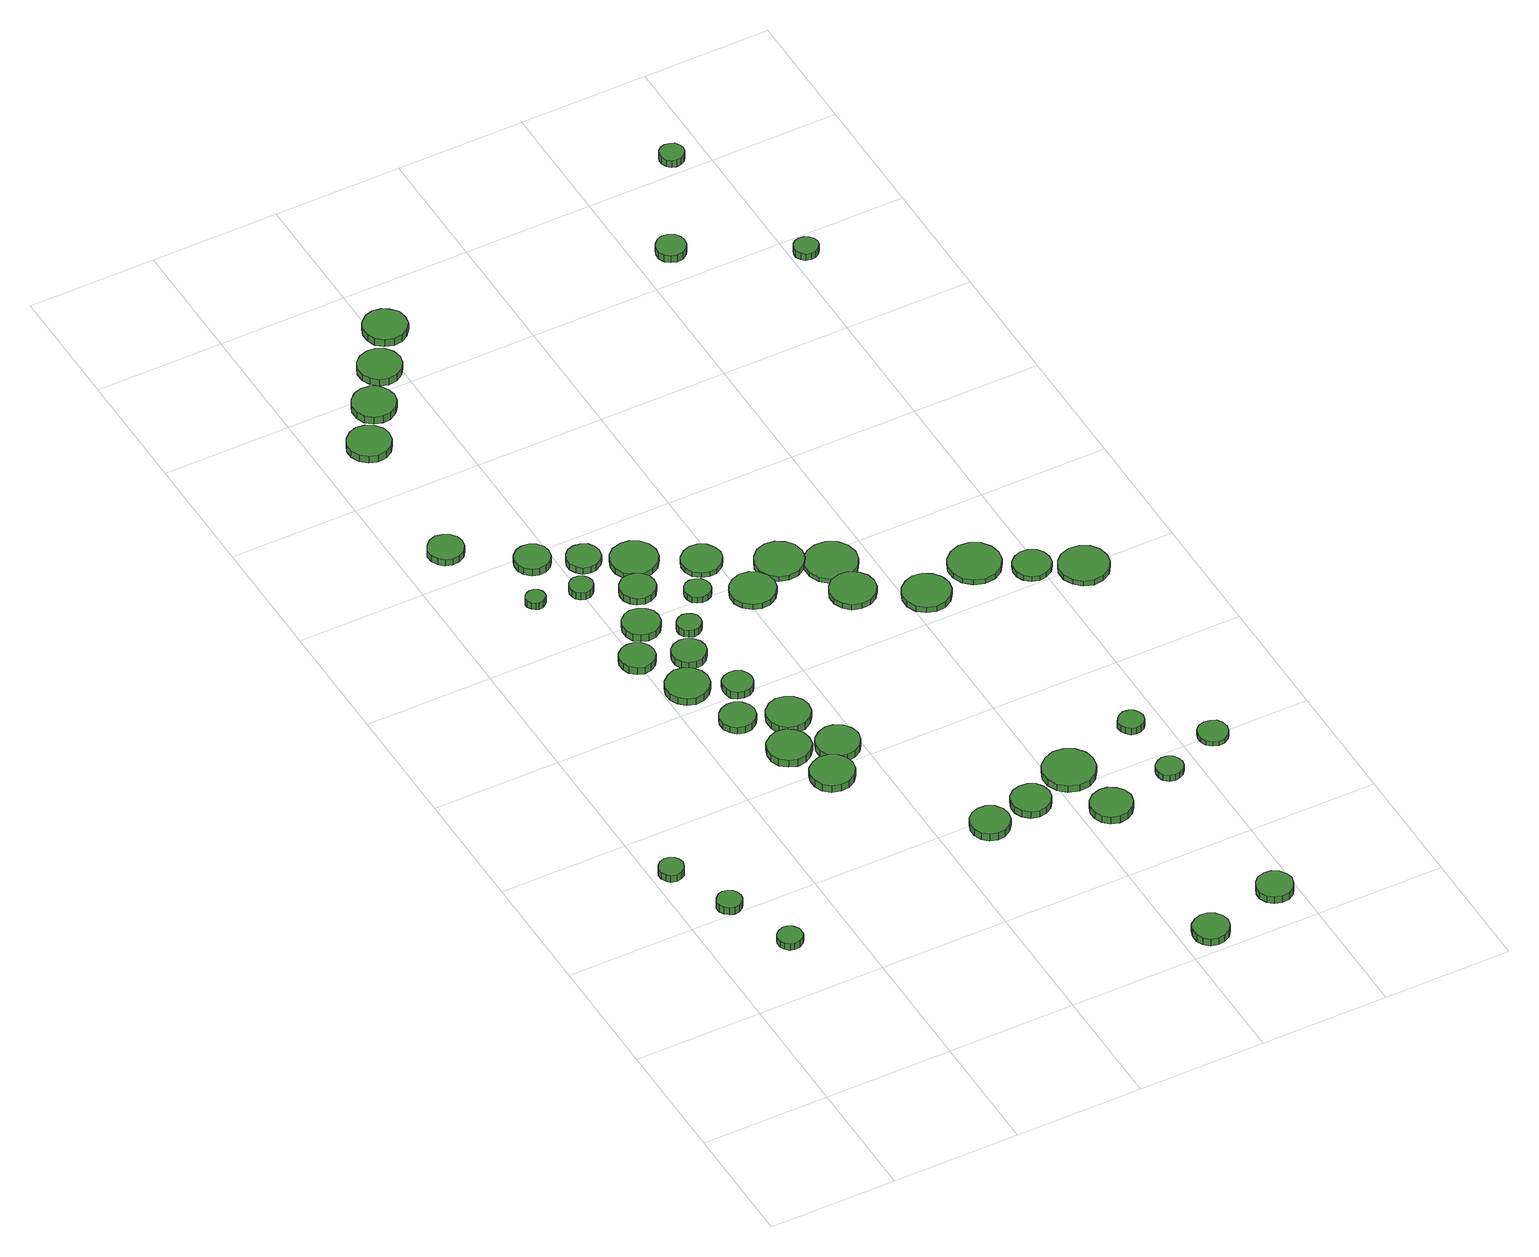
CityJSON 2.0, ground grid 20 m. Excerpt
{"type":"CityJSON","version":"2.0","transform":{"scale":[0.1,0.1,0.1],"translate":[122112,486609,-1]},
"CityObjects":{
"tree1":{"type":"SolitaryVegetationObject","attributes":{"function":"something"},"geometry":[{"type":"MultiSurface","lod":"1","boundaries":[[[0,1,2,3,4,5,6,7,8,9,10,11,12,13,14]],[[15,16,17,18,19,20,21,22,23,24,25,26,27,28,29]],[[0,29,28,1]],[[1,28,27,2]],[[2,27,26,3]],[[3,26,25,4]],[[4,25,24,5]],[[5,24,23,6]],[[6,23,22,7]],[[7,22,21,8]],[[8,21,20,9]],[[9,20,19,10]],[[10,19,18,11]],[[11,18,17,12]],[[12,17,16,13]],[[13,16,15,14]],[[14,15,29,0]]]}]},
"tree2":{"type":"SolitaryVegetationObject","attributes":{"function":"something"},"geometry":[{"type":"MultiSurface","lod":"1","boundaries":[[[30,31,32,33,34,35,36,37,38,39,40,41,42,43,44]],[[45,46,47,48,49,50,51,52,53,54,55,56,57,58,59]],[[30,59,58,31]],[[31,58,57,32]],[[32,57,56,33]],[[33,56,55,34]],[[34,55,54,35]],[[35,54,53,36]],[[36,53,52,37]],[[37,52,51,38]],[[38,51,50,39]],[[39,50,49,40]],[[40,49,48,41]],[[41,48,47,42]],[[42,47,46,43]],[[43,46,45,44]],[[44,45,59,30]]]}]},
"tree3":{"type":"SolitaryVegetationObject","attributes":{"function":"something"},"geometry":[{"type":"MultiSurface","lod":"1","boundaries":[[[60,61,62,63,64,65,66,67,68,69,70,71,72,73,74]],[[75,76,77,78,79,80,81,82,83,84,85,86,87,88,89]],[[60,89,88,61]],[[61,88,87,62]],[[62,87,86,63]],[[63,86,85,64]],[[64,85,84,65]],[[65,84,83,66]],[[66,83,82,67]],[[67,82,81,68]],[[68,81,80,69]],[[69,80,79,70]],[[70,79,78,71]],[[71,78,77,72]],[[72,77,76,73]],[[73,76,75,74]],[[74,75,89,60]]]}]},
"tree4":{"type":"SolitaryVegetationObject","attributes":{"function":"something"},"geometry":[{"type":"MultiSurface","lod":"1","boundaries":[[[90,91,92,93,94,95,96,97,98,99,100,101,102,103,104]],[[105,106,107,108,109,110,111,112,113,114,115,116,117,118,119]],[[90,119,118,91]],[[91,118,117,92]],[[92,117,116,93]],[[93,116,115,94]],[[94,115,114,95]],[[95,114,113,96]],[[96,113,112,97]],[[97,112,111,98]],[[98,111,110,99]],[[99,110,109,100]],[[100,109,108,101]],[[101,108,107,102]],[[102,107,106,103]],[[103,106,105,104]],[[104,105,119,90]]]}]},
"tree5":{"type":"SolitaryVegetationObject","attributes":{"function":"something"},"geometry":[{"type":"MultiSurface","lod":"1","boundaries":[[[120,121,122,123,124,125,126,127,128,129,130,131,132,133,134]],[[135,136,137,138,139,140,141,142,143,144,145,146,147,148,149]],[[120,149,148,121]],[[121,148,147,122]],[[122,147,146,123]],[[123,146,145,124]],[[124,145,144,125]],[[125,144,143,126]],[[126,143,142,127]],[[127,142,141,128]],[[128,141,140,129]],[[129,140,139,130]],[[130,139,138,131]],[[131,138,137,132]],[[132,137,136,133]],[[133,136,135,134]],[[134,135,149,120]]]}]},
"tree6":{"type":"SolitaryVegetationObject","attributes":{"function":"something"},"geometry":[{"type":"MultiSurface","lod":"1","boundaries":[[[150,151,152,153,154,155,156,157,158,159,160,161,162,163,164]],[[165,166,167,168,169,170,171,172,173,174,175,176,177,178,179]],[[150,179,178,151]],[[151,178,177,152]],[[152,177,176,153]],[[153,176,175,154]],[[154,175,174,155]],[[155,174,173,156]],[[156,173,172,157]],[[157,172,171,158]],[[158,171,170,159]],[[159,170,169,160]],[[160,169,168,161]],[[161,168,167,162]],[[162,167,166,163]],[[163,166,165,164]],[[164,165,179,150]]]}]},
"tree7":{"type":"SolitaryVegetationObject","attributes":{"function":"something"},"geometry":[{"type":"MultiSurface","lod":"1","boundaries":[[[180,181,182,183,184,185,186,187,188,189,190,191,192,193,194]],[[195,196,197,198,199,200,201,202,203,204,205,206,207,208,209]],[[180,209,208,181]],[[181,208,207,182]],[[182,207,206,183]],[[183,206,205,184]],[[184,205,204,185]],[[185,204,203,186]],[[186,203,202,187]],[[187,202,201,188]],[[188,201,200,189]],[[189,200,199,190]],[[190,199,198,191]],[[191,198,197,192]],[[192,197,196,193]],[[193,196,195,194]],[[194,195,209,180]]]}]},
"tree8":{"type":"SolitaryVegetationObject","attributes":{"function":"something"},"geometry":[{"type":"MultiSurface","lod":"1","boundaries":[[[210,211,212,213,214,215,216,217,218,219,220,221,222,223,224]],[[225,226,227,228,229,230,231,232,233,234,235,236,237,238,239]],[[210,239,238,211]],[[211,238,237,212]],[[212,237,236,213]],[[213,236,235,214]],[[214,235,234,215]],[[215,234,233,216]],[[216,233,232,217]],[[217,232,231,218]],[[218,231,230,219]],[[219,230,229,220]],[[220,229,228,221]],[[221,228,227,222]],[[222,227,226,223]],[[223,226,225,224]],[[224,225,239,210]]]}]},
"tree9":{"type":"SolitaryVegetationObject","attributes":{"function":"something"},"geometry":[{"type":"MultiSurface","lod":"1","boundaries":[[[240,241,242,243,244,245,246,247,248,249,250,251,252,253,254]],[[255,256,257,258,259,260,261,262,263,264,265,266,267,268,269]],[[240,269,268,241]],[[241,268,267,242]],[[242,267,266,243]],[[243,266,265,244]],[[244,265,264,245]],[[245,264,263,246]],[[246,263,262,247]],[[247,262,261,248]],[[248,261,260,249]],[[249,260,259,250]],[[250,259,258,251]],[[251,258,257,252]],[[252,257,256,253]],[[253,256,255,254]],[[254,255,269,240]]]}]},
"tree10":{"type":"SolitaryVegetationObject","attributes":{"function":"something"},"geometry":[{"type":"MultiSurface","lod":"1","boundaries":[[[270,271,272,273,274,275,276,277,278,279,280,281,282,283,284]],[[285,286,287,288,289,290,291,292,293,294,295,296,297,298,299]],[[270,299,298,271]],[[271,298,297,272]],[[272,297,296,273]],[[273,296,295,274]],[[274,295,294,275]],[[275,294,293,276]],[[276,293,292,277]],[[277,292,291,278]],[[278,291,290,279]],[[279,290,289,280]],[[280,289,288,281]],[[281,288,287,282]],[[282,287,286,283]],[[283,286,285,284]],[[284,285,299,270]]]}]},
"tree11":{"type":"SolitaryVegetationObject","attributes":{"function":"something"},"geometry":[{"type":"MultiSurface","lod":"1","boundaries":[[[300,301,302,303,304,305,306,307,308,309,310,311,312,313,314]],[[315,316,317,318,319,320,321,322,323,324,325,326,327,328,329]],[[300,329,328,301]],[[301,328,327,302]],[[302,327,326,303]],[[303,326,325,304]],[[304,325,324,305]],[[305,324,323,306]],[[306,323,322,307]],[[307,322,321,308]],[[308,321,320,309]],[[309,320,319,310]],[[310,319,318,311]],[[311,318,317,312]],[[312,317,316,313]],[[313,316,315,314]],[[314,315,329,300]]]}]},
"tree12":{"type":"SolitaryVegetationObject","attributes":{"function":"something"},"geometry":[{"type":"MultiSurface","lod":"1","boundaries":[[[330,331,332,333,334,335,336,337,338,339,340,341,342,343,344]],[[345,346,347,348,349,350,351,352,353,354,355,356,357,358,359]],[[330,359,358,331]],[[331,358,357,332]],[[332,357,356,333]],[[333,356,355,334]],[[334,355,354,335]],[[335,354,353,336]],[[336,353,352,337]],[[337,352,351,338]],[[338,351,350,339]],[[339,350,349,340]],[[340,349,348,341]],[[341,348,347,342]],[[342,347,346,343]],[[343,346,345,344]],[[344,345,359,330]]]}]},
"tree13":{"type":"SolitaryVegetationObject","attributes":{"function":"something"},"geometry":[{"type":"MultiSurface","lod":"1","boundaries":[[[360,361,362,363,364,365,366,367,368,369,370,371,372,373,374]],[[375,376,377,378,379,380,381,382,383,384,385,386,387,388,389]],[[360,389,388,361]],[[361,388,387,362]],[[362,387,386,363]],[[363,386,385,364]],[[364,385,384,365]],[[365,384,383,366]],[[366,383,382,367]],[[367,382,381,368]],[[368,381,380,369]],[[369,380,379,370]],[[370,379,378,371]],[[371,378,377,372]],[[372,377,376,373]],[[373,376,375,374]],[[374,375,389,360]]]}]},
"tree14":{"type":"SolitaryVegetationObject","attributes":{"function":"something"},"geometry":[{"type":"MultiSurface","lod":"1","boundaries":[[[390,391,392,393,394,395,396,397,398,399,400,401,402,403,404]],[[405,406,407,408,409,410,411,412,413,414,415,416,417,418,419]],[[390,419,418,391]],[[391,418,417,392]],[[392,417,416,393]],[[393,416,415,394]],[[394,415,414,395]],[[395,414,413,396]],[[396,413,412,397]],[[397,412,411,398]],[[398,411,410,399]],[[399,410,409,400]],[[400,409,408,401]],[[401,408,407,402]],[[402,407,406,403]],[[403,406,405,404]],[[404,405,419,390]]]}]},
"tree15":{"type":"SolitaryVegetationObject","attributes":{"function":"something"},"geometry":[{"type":"MultiSurface","lod":"1","boundaries":[[[420,421,422,423,424,425,426,427,428,429,430,431,432,433,434]],[[435,436,437,438,439,440,441,442,443,444,445,446,447,448,449]],[[420,449,448,421]],[[421,448,447,422]],[[422,447,446,423]],[[423,446,445,424]],[[424,445,444,425]],[[425,444,443,426]],[[426,443,442,427]],[[427,442,441,428]],[[428,441,440,429]],[[429,440,439,430]],[[430,439,438,431]],[[431,438,437,432]],[[432,437,436,433]],[[433,436,435,434]],[[434,435,449,420]]]}]},
"tree16":{"type":"SolitaryVegetationObject","attributes":{"function":"something"},"geometry":[{"type":"MultiSurface","lod":"1","boundaries":[[[450,451,452,453,454,455,456,457,458,459,460,461,462,463,464]],[[465,466,467,468,469,470,471,472,473,474,475,476,477,478,479]],[[450,479,478,451]],[[451,478,477,452]],[[452,477,476,453]],[[453,476,475,454]],[[454,475,474,455]],[[455,474,473,456]],[[456,473,472,457]],[[457,472,471,458]],[[458,471,470,459]],[[459,470,469,460]],[[460,469,468,461]],[[461,468,467,462]],[[462,467,466,463]],[[463,466,465,464]],[[464,465,479,450]]]}]},
"tree17":{"type":"SolitaryVegetationObject","attributes":{"function":"something"},"geometry":[{"type":"MultiSurface","lod":"1","boundaries":[[[480,481,482,483,484,485,486,487,488,489,490,491,492,493,494]],[[495,496,497,498,499,500,501,502,503,504,505,506,507,508,509]],[[480,509,508,481]],[[481,508,507,482]],[[482,507,506,483]],[[483,506,505,484]],[[484,505,504,485]],[[485,504,503,486]],[[486,503,502,487]],[[487,502,501,488]],[[488,501,500,489]],[[489,500,499,490]],[[490,499,498,491]],[[491,498,497,492]],[[492,497,496,493]],[[493,496,495,494]],[[494,495,509,480]]]}]},
"tree18":{"type":"SolitaryVegetationObject","attributes":{"function":"something"},"geometry":[{"type":"MultiSurface","lod":"1","boundaries":[[[510,511,512,513,514,515,516,517,518,519,520,521,522,523,524]],[[525,526,527,528,529,530,531,532,533,534,535,536,537,538,539]],[[510,539,538,511]],[[511,538,537,512]],[[512,537,536,513]],[[513,536,535,514]],[[514,535,534,515]],[[515,534,533,516]],[[516,533,532,517]],[[517,532,531,518]],[[518,531,530,519]],[[519,530,529,520]],[[520,529,528,521]],[[521,528,527,522]],[[522,527,526,523]],[[523,526,525,524]],[[524,525,539,510]]]}]},
"tree19":{"type":"SolitaryVegetationObject","attributes":{"function":"something"},"geometry":[{"type":"MultiSurface","lod":"1","boundaries":[[[540,541,542,543,544,545,546,547,548,549,550,551,552,553,554]],[[555,556,557,558,559,560,561,562,563,564,565,566,567,568,569]],[[540,569,568,541]],[[541,568,567,542]],[[542,567,566,543]],[[543,566,565,544]],[[544,565,564,545]],[[545,564,563,546]],[[546,563,562,547]],[[547,562,561,548]],[[548,561,560,549]],[[549,560,559,550]],[[550,559,558,551]],[[551,558,557,552]],[[552,557,556,553]],[[553,556,555,554]],[[554,555,569,540]]]}]},
"tree20":{"type":"SolitaryVegetationObject","attributes":{"function":"something"},"geometry":[{"type":"MultiSurface","lod":"1","boundaries":[[[570,571,572,573,574,575,576,577,578,579,580,581,582,583,584]],[[585,586,587,588,589,590,591,592,593,594,595,596,597,598,599]],[[570,599,598,571]],[[571,598,597,572]],[[572,597,596,573]],[[573,596,595,574]],[[574,595,594,575]],[[575,594,593,576]],[[576,593,592,577]],[[577,592,591,578]],[[578,591,590,579]],[[579,590,589,580]],[[580,589,588,581]],[[581,588,587,582]],[[582,587,586,583]],[[583,586,585,584]],[[584,585,599,570]]]}]},
"tree21":{"type":"SolitaryVegetationObject","attributes":{"function":"something"},"geometry":[{"type":"MultiSurface","lod":"1","boundaries":[[[600,601,602,603,604,605,606,607,608,609,610,611,612,613,614]],[[615,616,617,618,619,620,621,622,623,624,625,626,627,628,629]],[[600,629,628,601]],[[601,628,627,602]],[[602,627,626,603]],[[603,626,625,604]],[[604,625,624,605]],[[605,624,623,606]],[[606,623,622,607]],[[607,622,621,608]],[[608,621,620,609]],[[609,620,619,610]],[[610,619,618,611]],[[611,618,617,612]],[[612,617,616,613]],[[613,616,615,614]],[[614,615,629,600]]]}]},
"tree22":{"type":"SolitaryVegetationObject","attributes":{"function":"something"},"geometry":[{"type":"MultiSurface","lod":"1","boundaries":[[[630,631,632,633,634,635,636,637,638,639,640,641,642,643,644]],[[645,646,647,648,649,650,651,652,653,654,655,656,657,658,659]],[[630,659,658,631]],[[631,658,657,632]],[[632,657,656,633]],[[633,656,655,634]],[[634,655,654,635]],[[635,654,653,636]],[[636,653,652,637]],[[637,652,651,638]],[[638,651,650,639]],[[639,650,649,640]],[[640,649,648,641]],[[641,648,647,642]],[[642,647,646,643]],[[643,646,645,644]],[[644,645,659,630]]]}]},
"tree23":{"type":"SolitaryVegetationObject","attributes":{"function":"something"},"geometry":[{"type":"MultiSurface","lod":"1","boundaries":[[[660,661,662,663,664,665,666,667,668,669,670,671,672,673,674]],[[675,676,677,678,679,680,681,682,683,684,685,686,687,688,689]],[[660,689,688,661]],[[661,688,687,662]],[[662,687,686,663]],[[663,686,685,664]],[[664,685,684,665]],[[665,684,683,666]],[[666,683,682,667]],[[667,682,681,668]],[[668,681,680,669]],[[669,680,679,670]],[[670,679,678,671]],[[671,678,677,672]],[[672,677,676,673]],[[673,676,675,674]],[[674,675,689,660]]]}]},
"tree24":{"type":"SolitaryVegetationObject","attributes":{"function":"something"},"geometry":[{"type":"MultiSurface","lod":"1","boundaries":[[[690,691,692,693,694,695,696,697,698,699,700,701,702,703,704]],[[705,706,707,708,709,710,711,712,713,714,715,716,717,718,719]],[[690,719,718,691]],[[691,718,717,692]],[[692,717,716,693]],[[693,716,715,694]],[[694,715,714,695]],[[695,714,713,696]],[[696,713,712,697]],[[697,712,711,698]],[[698,711,710,699]],[[699,710,709,700]],[[700,709,708,701]],[[701,708,707,702]],[[702,707,706,703]],[[703,706,705,704]],[[704,705,719,690]]]}]},
"tree25":{"type":"SolitaryVegetationObject","attributes":{"function":"something"},"geometry":[{"type":"MultiSurface","lod":"1","boundaries":[[[720,721,722,723,724,725,726,727,728,729,730,731,732,733,734]],[[735,736,737,738,739,740,741,742,743,744,745,746,747,748,749]],[[720,749,748,721]],[[721,748,747,722]],[[722,747,746,723]],[[723,746,745,724]],[[724,745,744,725]],[[725,744,743,726]],[[726,743,742,727]],[[727,742,741,728]],[[728,741,740,729]],[[729,740,739,730]],[[730,739,738,731]],[[731,738,737,732]],[[732,737,736,733]],[[733,736,735,734]],[[734,735,749,720]]]}]},
"tree26":{"type":"SolitaryVegetationObject","attributes":{"function":"something"},"geometry":[{"type":"MultiSurface","lod":"1","boundaries":[[[750,751,752,753,754,755,756,757,758,759,760,761,762,763,764]],[[765,766,767,768,769,770,771,772,773,774,775,776,777,778,779]],[[750,779,778,751]],[[751,778,777,752]],[[752,777,776,753]],[[753,776,775,754]],[[754,775,774,755]],[[755,774,773,756]],[[756,773,772,757]],[[757,772,771,758]],[[758,771,770,759]],[[759,770,769,760]],[[760,769,768,761]],[[761,768,767,762]],[[762,767,766,763]],[[763,766,765,764]],[[764,765,779,750]]]}]},
"tree27":{"type":"SolitaryVegetationObject","attributes":{"function":"something"},"geometry":[{"type":"MultiSurface","lod":"1","boundaries":[[[780,781,782,783,784,785,786,787,788,789,790,791,792,793,794]],[[795,796,797,798,799,800,801,802,803,804,805,806,807,808,809]],[[780,809,808,781]],[[781,808,807,782]],[[782,807,806,783]],[[783,806,805,784]],[[784,805,804,785]],[[785,804,803,786]],[[786,803,802,787]],[[787,802,801,788]],[[788,801,800,789]],[[789,800,799,790]],[[790,799,798,791]],[[791,798,797,792]],[[792,797,796,793]],[[793,796,795,794]],[[794,795,809,780]]]}]},
"tree28":{"type":"SolitaryVegetationObject","attributes":{"function":"something"},"geometry":[{"type":"MultiSurface","lod":"1","boundaries":[[[810,811,812,813,814,815,816,817,818,819,820,821,822,823,824]],[[825,826,827,828,829,830,831,832,833,834,835,836,837,838,839]],[[810,839,838,811]],[[811,838,837,812]],[[812,837,836,813]],[[813,836,835,814]],[[814,835,834,815]],[[815,834,833,816]],[[816,833,832,817]],[[817,832,831,818]],[[818,831,830,819]],[[819,830,829,820]],[[820,829,828,821]],[[821,828,827,822]],[[822,827,826,823]],[[823,826,825,824]],[[824,825,839,810]]]}]},
"tree29":{"type":"SolitaryVegetationObject","attributes":{"function":"something"},"geometry":[{"type":"MultiSurface","lod":"1","boundaries":[[[840,841,842,843,844,845,846,847,848,849,850,851,852,853,854]],[[855,856,857,858,859,860,861,862,863,864,865,866,867,868,869]],[[840,869,868,841]],[[841,868,867,842]],[[842,867,866,843]],[[843,866,865,844]],[[844,865,864,845]],[[845,864,863,846]],[[846,863,862,847]],[[847,862,861,848]],[[848,861,860,849]],[[849,860,859,850]],[[850,859,858,851]],[[851,858,857,852]],[[852,857,856,853]],[[853,856,855,854]],[[854,855,869,840]]]}]},
"tree30":{"type":"SolitaryVegetationObject","attributes":{"function":"something"},"geometry":[{"type":"MultiSurface","lod":"1","boundaries":[[[870,871,872,873,874,875,876,877,878,879,880,881,882,883,884]],[[885,886,887,888,889,890,891,892,893,894,895,896,897,898,899]],[[870,899,898,871]],[[871,898,897,872]],[[872,897,896,873]],[[873,896,895,874]],[[874,895,894,875]],[[875,894,893,876]],[[876,893,892,877]],[[877,892,891,878]],[[878,891,890,879]],[[879,890,889,880]],[[880,889,888,881]],[[881,888,887,882]],[[882,887,886,883]],[[883,886,885,884]],[[884,885,899,870]]]}]},
"tree31":{"type":"SolitaryVegetationObject","attributes":{"function":"something"},"geometry":[{"type":"MultiSurface","lod":"1","boundaries":[[[900,901,902,903,904,905,906,907,908,909,910,911,912,913,914]],[[915,916,917,918,919,920,921,922,923,924,925,926,927,928,929]],[[900,929,928,901]],[[901,928,927,902]],[[902,927,926,903]],[[903,926,925,904]],[[904,925,924,905]],[[905,924,923,906]],[[906,923,922,907]],[[907,922,921,908]],[[908,921,920,909]],[[909,920,919,910]],[[910,919,918,911]],[[911,918,917,912]],[[912,917,916,913]],[[913,916,915,914]],[[914,915,929,900]]]}]},
"tree32":{"type":"SolitaryVegetationObject","attributes":{"function":"something"},"geometry":[{"type":"MultiSurface","lod":"1","boundaries":[[[930,931,932,933,934,935,936,937,938,939,940,941,942,943,944]],[[945,946,947,948,949,950,951,952,953,954,955,956,957,958,959]],[[930,959,958,931]],[[931,958,957,932]],[[932,957,956,933]],[[933,956,955,934]],[[934,955,954,935]],[[935,954,953,936]],[[936,953,952,937]],[[937,952,951,938]],[[938,951,950,939]],[[939,950,949,940]],[[940,949,948,941]],[[941,948,947,942]],[[942,947,946,943]],[[943,946,945,944]],[[944,945,959,930]]]}]},
"tree33":{"type":"SolitaryVegetationObject","attributes":{"function":"something"},"geometry":[{"type":"MultiSurface","lod":"1","boundaries":[[[960,961,962,963,964,965,966,967,968,969,970,971,972,973,974]],[[975,976,977,978,979,980,981,982,983,984,985,986,987,988,989]],[[960,989,988,961]],[[961,988,987,962]],[[962,987,986,963]],[[963,986,985,964]],[[964,985,984,965]],[[965,984,983,966]],[[966,983,982,967]],[[967,982,981,968]],[[968,981,980,969]],[[969,980,979,970]],[[970,979,978,971]],[[971,978,977,972]],[[972,977,976,973]],[[973,976,975,974]],[[974,975,989,960]]]}]},
"tree34":{"type":"SolitaryVegetationObject","attributes":{"function":"something"},"geometry":[{"type":"MultiSurface","lod":"1","boundaries":[[[990,991,992,993,994,995,996,997,998,999,1000,1001,1002,1003,1004]],[[1005,1006,1007,1008,1009,1010,1011,1012,1013,1014,1015,1016,1017,1018,1019]],[[990,1019,1018,991]],[[991,1018,1017,992]],[[992,1017,1016,993]],[[993,1016,1015,994]],[[994,1015,1014,995]],[[995,1014,1013,996]],[[996,1013,1012,997]],[[997,1012,1011,998]],[[998,1011,1010,999]],[[999,1010,1009,1000]],[[1000,1009,1008,1001]],[[1001,1008,1007,1002]],[[1002,1007,1006,1003]],[[1003,1006,1005,1004]],[[1004,1005,1019,990]]]}]},
"tree35":{"type":"SolitaryVegetationObject","attributes":{"function":"something"},"geometry":[{"type":"MultiSurface","lod":"1","boundaries":[[[1020,1021,1022,1023,1024,1025,1026,1027,1028,1029,1030,1031,1032,1033,1034]],[[1035,1036,1037,1038,1039,1040,1041,1042,1043,1044,1045,1046,1047,1048,1049]],[[1020,1049,1048,1021]],[[1021,1048,1047,1022]],[[1022,1047,1046,1023]],[[1023,1046,1045,1024]],[[1024,1045,1044,1025]],[[1025,1044,1043,1026]],[[1026,1043,1042,1027]],[[1027,1042,1041,1028]],[[1028,1041,1040,1029]],[[1029,1040,1039,1030]],[[1030,1039,1038,1031]],[[1031,1038,1037,1032]],[[1032,1037,1036,1033]],[[1033,1036,1035,1034]],[[1034,1035,1049,1020]]]}]},
"tree36":{"type":"SolitaryVegetationObject","attributes":{"function":"something"},"geometry":[{"type":"MultiSurface","lod":"1","boundaries":[[[1050,1051,1052,1053,1054,1055,1056,1057,1058,1059,1060,1061,1062,1063,1064]],[[1065,1066,1067,1068,1069,1070,1071,1072,1073,1074,1075,1076,1077,1078,1079]],[[1050,1079,1078,1051]],[[1051,1078,1077,1052]],[[1052,1077,1076,1053]],[[1053,1076,1075,1054]],[[1054,1075,1074,1055]],[[1055,1074,1073,1056]],[[1056,1073,1072,1057]],[[1057,1072,1071,1058]],[[1058,1071,1070,1059]],[[1059,1070,1069,1060]],[[1060,1069,1068,1061]],[[1061,1068,1067,1062]],[[1062,1067,1066,1063]],[[1063,1066,1065,1064]],[[1064,1065,1079,1050]]]}]},
"tree37":{"type":"SolitaryVegetationObject","attributes":{"function":"something"},"geometry":[{"type":"MultiSurface","lod":"1","boundaries":[[[1080,1081,1082,1083,1084,1085,1086,1087,1088,1089,1090,1091,1092,1093,1094]],[[1095,1096,1097,1098,1099,1100,1101,1102,1103,1104,1105,1106,1107,1108,1109]],[[1080,1109,1108,1081]],[[1081,1108,1107,1082]],[[1082,1107,1106,1083]],[[1083,1106,1105,1084]],[[1084,1105,1104,1085]],[[1085,1104,1103,1086]],[[1086,1103,1102,1087]],[[1087,1102,1101,1088]],[[1088,1101,1100,1089]],[[1089,1100,1099,1090]],[[1090,1099,1098,1091]],[[1091,1098,1097,1092]],[[1092,1097,1096,1093]],[[1093,1096,1095,1094]],[[1094,1095,1109,1080]]]}]},
"tree38":{"type":"SolitaryVegetationObject","attributes":{"function":"something"},"geometry":[{"type":"MultiSurface","lod":"1","boundaries":[[[1110,1111,1112,1113,1114,1115,1116,1117,1118,1119,1120,1121,1122,1123,1124]],[[1125,1126,1127,1128,1129,1130,1131,1132,1133,1134,1135,1136,1137,1138,1139]],[[1110,1139,1138,1111]],[[1111,1138,1137,1112]],[[1112,1137,1136,1113]],[[1113,1136,1135,1114]],[[1114,1135,1134,1115]],[[1115,1134,1133,1116]],[[1116,1133,1132,1117]],[[1117,1132,1131,1118]],[[1118,1131,1130,1119]],[[1119,1130,1129,1120]],[[1120,1129,1128,1121]],[[1121,1128,1127,1122]],[[1122,1127,1126,1123]],[[1123,1126,1125,1124]],[[1124,1125,1139,1110]]]}]},
"tree39":{"type":"SolitaryVegetationObject","attributes":{"function":"something"},"geometry":[{"type":"MultiSurface","lod":"1","boundaries":[[[1140,1141,1142,1143,1144,1145,1146,1147,1148,1149,1150,1151,1152,1153,1154]],[[1155,1156,1157,1158,1159,1160,1161,1162,1163,1164,1165,1166,1167,1168,1169]],[[1140,1169,1168,1141]],[[1141,1168,1167,1142]],[[1142,1167,1166,1143]],[[1143,1166,1165,1144]],[[1144,1165,1164,1145]],[[1145,1164,1163,1146]],[[1146,1163,1162,1147]],[[1147,1162,1161,1148]],[[1148,1161,1160,1149]],[[1149,1160,1159,1150]],[[1150,1159,1158,1151]],[[1151,1158,1157,1152]],[[1152,1157,1156,1153]],[[1153,1156,1155,1154]],[[1154,1155,1169,1140]]]}]},
"tree40":{"type":"SolitaryVegetationObject","attributes":{"function":"something"},"geometry":[{"type":"MultiSurface","lod":"1","boundaries":[[[1170,1171,1172,1173,1174,1175,1176,1177,1178,1179,1180,1181,1182,1183,1184]],[[1185,1186,1187,1188,1189,1190,1191,1192,1193,1194,1195,1196,1197,1198,1199]],[[1170,1199,1198,1171]],[[1171,1198,1197,1172]],[[1172,1197,1196,1173]],[[1173,1196,1195,1174]],[[1174,1195,1194,1175]],[[1175,1194,1193,1176]],[[1176,1193,1192,1177]],[[1177,1192,1191,1178]],[[1178,1191,1190,1179]],[[1179,1190,1189,1180]],[[1180,1189,1188,1181]],[[1181,1188,1187,1182]],[[1182,1187,1186,1183]],[[1183,1186,1185,1184]],[[1184,1185,1199,1170]]]}]},
"tree41":{"type":"SolitaryVegetationObject","attributes":{"function":"something"},"geometry":[{"type":"MultiSurface","lod":"1","boundaries":[[[1200,1201,1202,1203,1204,1205,1206,1207,1208,1209,1210,1211,1212,1213,1214]],[[1215,1216,1217,1218,1219,1220,1221,1222,1223,1224,1225,1226,1227,1228,1229]],[[1200,1229,1228,1201]],[[1201,1228,1227,1202]],[[1202,1227,1226,1203]],[[1203,1226,1225,1204]],[[1204,1225,1224,1205]],[[1205,1224,1223,1206]],[[1206,1223,1222,1207]],[[1207,1222,1221,1208]],[[1208,1221,1220,1209]],[[1209,1220,1219,1210]],[[1210,1219,1218,1211]],[[1211,1218,1217,1212]],[[1212,1217,1216,1213]],[[1213,1216,1215,1214]],[[1214,1215,1229,1200]]]}]},
"tree42":{"type":"SolitaryVegetationObject","attributes":{"function":"something"},"geometry":[{"type":"MultiSurface","lod":"1","boundaries":[[[1230,1231,1232,1233,1234,1235,1236,1237,1238,1239,1240,1241,1242,1243,1244]],[[1245,1246,1247,1248,1249,1250,1251,1252,1253,1254,1255,1256,1257,1258,1259]],[[1230,1259,1258,1231]],[[1231,1258,1257,1232]],[[1232,1257,1256,1233]],[[1233,1256,1255,1234]],[[1234,1255,1254,1235]],[[1235,1254,1253,1236]],[[1236,1253,1252,1237]],[[1237,1252,1251,1238]],[[1238,1251,1250,1239]],[[1239,1250,1249,1240]],[[1240,1249,1248,1241]],[[1241,1248,1247,1242]],[[1242,1247,1246,1243]],[[1243,1246,1245,1244]],[[1244,1245,1259,1230]]]}]},
"tree43":{"type":"SolitaryVegetationObject","attributes":{"function":"something"},"geometry":[{"type":"MultiSurface","lod":"1","boundaries":[[[1260,1261,1262,1263,1264,1265,1266,1267,1268,1269,1270,1271,1272,1273,1274]],[[1275,1276,1277,1278,1279,1280,1281,1282,1283,1284,1285,1286,1287,1288,1289]],[[1260,1289,1288,1261]],[[1261,1288,1287,1262]],[[1262,1287,1286,1263]],[[1263,1286,1285,1264]],[[1264,1285,1284,1265]],[[1265,1284,1283,1266]],[[1266,1283,1282,1267]],[[1267,1282,1281,1268]],[[1268,1281,1280,1269]],[[1269,1280,1279,1270]],[[1270,1279,1278,1271]],[[1271,1278,1277,1272]],[[1272,1277,1276,1273]],[[1273,1276,1275,1274]],[[1274,1275,1289,1260]]]}]},
"tree44":{"type":"SolitaryVegetationObject","attributes":{"function":"something"},"geometry":[{"type":"MultiSurface","lod":"1","boundaries":[[[1290,1291,1292,1293,1294,1295,1296,1297,1298,1299,1300,1301,1302,1303,1304]],[[1305,1306,1307,1308,1309,1310,1311,1312,1313,1314,1315,1316,1317,1318,1319]],[[1290,1319,1318,1291]],[[1291,1318,1317,1292]],[[1292,1317,1316,1293]],[[1293,1316,1315,1294]],[[1294,1315,1314,1295]],[[1295,1314,1313,1296]],[[1296,1313,1312,1297]],[[1297,1312,1311,1298]],[[1298,1311,1310,1299]],[[1299,1310,1309,1300]],[[1300,1309,1308,1301]],[[1301,1308,1307,1302]],[[1302,1307,1306,1303]],[[1303,1306,1305,1304]],[[1304,1305,1319,1290]]]}]},
"tree45":{"type":"SolitaryVegetationObject","attributes":{"function":"something"},"geometry":[{"type":"MultiSurface","lod":"1","boundaries":[[[1320,1321,1322,1323,1324,1325,1326,1327,1328,1329,1330,1331,1332,1333,1334]],[[1335,1336,1337,1338,1339,1340,1341,1342,1343,1344,1345,1346,1347,1348,1349]],[[1320,1349,1348,1321]],[[1321,1348,1347,1322]],[[1322,1347,1346,1323]],[[1323,1346,1345,1324]],[[1324,1345,1344,1325]],[[1325,1344,1343,1326]],[[1326,1343,1342,1327]],[[1327,1342,1341,1328]],[[1328,1341,1340,1329]],[[1329,1340,1339,1330]],[[1330,1339,1338,1331]],[[1331,1338,1337,1332]],[[1332,1337,1336,1333]],[[1333,1336,1335,1334]],[[1334,1335,1349,1320]]]}]},
"tree46":{"type":"SolitaryVegetationObject","attributes":{"function":"something"},"geometry":[{"type":"MultiSurface","lod":"1","boundaries":[[[1350,1351,1352,1353,1354,1355,1356,1357,1358,1359,1360,1361,1362,1363,1364]],[[1365,1366,1367,1368,1369,1370,1371,1372,1373,1374,1375,1376,1377,1378,1379]],[[1350,1379,1378,1351]],[[1351,1378,1377,1352]],[[1352,1377,1376,1353]],[[1353,1376,1375,1354]],[[1354,1375,1374,1355]],[[1355,1374,1373,1356]],[[1356,1373,1372,1357]],[[1357,1372,1371,1358]],[[1358,1371,1370,1359]],[[1359,1370,1369,1360]],[[1360,1369,1368,1361]],[[1361,1368,1367,1362]],[[1362,1367,1366,1363]],[[1363,1366,1365,1364]],[[1364,1365,1379,1350]]]}]},
"tree47":{"type":"SolitaryVegetationObject","attributes":{"function":"something"},"geometry":[{"type":"MultiSurface","lod":"1","boundaries":[[[1380,1381,1382,1383,1384,1385,1386,1387,1388,1389,1390,1391,1392,1393,1394]],[[1395,1396,1397,1398,1399,1400,1401,1402,1403,1404,1405,1406,1407,1408,1409]],[[1380,1409,1408,1381]],[[1381,1408,1407,1382]],[[1382,1407,1406,1383]],[[1383,1406,1405,1384]],[[1384,1405,1404,1385]],[[1385,1404,1403,1386]],[[1386,1403,1402,1387]],[[1387,1402,1401,1388]],[[1388,1401,1400,1389]],[[1389,1400,1399,1390]],[[1390,1399,1398,1391]],[[1391,1398,1397,1392]],[[1392,1397,1396,1393]],[[1393,1396,1395,1394]],[[1394,1395,1409,1380]]]}]}
},
"vertices":[
[47,513,26],[45,521,26],[41,527,26],[34,531,26],[26,532,26],[18,529,26],[13,524,26],[9,517,26],[9,509,26],[13,502,26],[18,496,26],[26,494,26],[34,495,26],[41,499,26],[45,505,26],[45,505,13],[41,499,13],[34,495,13],[26,494,13],[18,496,13],[13,502,13],[9,509,13],[9,517,13],[13,524,13],[18,529,13],[26,532,13],[34,531,13],[41,527,13],[45,521,13],[47,513,13],
[85,410,29],[83,418,29],[79,424,29],[72,428,29],[64,429,29],[57,427,29],[51,421,29],[47,414,29],[47,406,29],[51,399,29],[57,394,29],[64,391,29],[72,392,29],[79,396,29],[83,402,29],[83,402,16],[79,396,16],[72,392,16],[64,391,16],[57,394,16],[51,399,16],[47,406,16],[47,414,16],[51,421,16],[57,427,16],[64,429,16],[72,428,16],[79,424,16],[83,418,16],[85,410,16],
[123,300,32],[122,307,32],[117,314,32],[110,318,32],[102,319,32],[95,316,32],[89,311,32],[86,304,32],[86,296,32],[89,289,32],[95,283,32],[102,281,32],[110,282,32],[117,286,32],[122,292,32],[122,292,20],[117,286,20],[110,282,20],[102,281,20],[95,283,20],[89,289,20],[86,296,20],[86,304,20],[89,311,20],[95,316,20],[102,319,20],[110,318,20],[117,314,20],[122,307,20],[123,300,20],
[94,1254,27],[92,1265,27],[85,1274,27],[75,1279,27],[64,1281,27],[53,1277,27],[45,1269,27],[40,1259,27],[40,1248,27],[45,1238,27],[53,1230,27],[64,1227,27],[75,1228,27],[85,1233,27],[92,1243,27],[92,1243,15],[85,1233,15],[75,1228,15],[64,1227,15],[53,1230,15],[45,1238,15],[40,1248,15],[40,1259,15],[45,1269,15],[53,1277,15],[64,1281,15],[75,1279,15],[85,1274,15],[92,1265,15],[94,1254,15],
[145,1102,26],[144,1108,26],[140,1113,26],[135,1116,26],[128,1117,26],[123,1115,26],[118,1111,26],[115,1105,26],[115,1099,26],[118,1093,26],[123,1089,26],[128,1087,26],[135,1088,26],[140,1091,26],[144,1096,26],[144,1096,14],[140,1091,14],[135,1088,14],[128,1087,14],[123,1089,14],[118,1093,14],[115,1099,14],[115,1105,14],[118,1111,14],[123,1115,14],[128,1117,14],[135,1116,14],[140,1113,14],[144,1108,14],[145,1102,14],
[225,924,26],[223,935,26],[216,945,26],[207,950,26],[195,951,26],[185,948,26],[176,940,26],[172,930,26],[172,919,26],[176,909,26],[185,901,26],[195,897,26],[207,899,26],[216,904,26],[223,913,26],[223,913,13],[216,904,13],[207,899,13],[195,897,13],[185,901,13],[176,909,13],[172,919,13],[172,930,13],[176,940,13],[185,948,13],[195,951,13],[207,950,13],[216,945,13],[223,935,13],[225,924,13],
[266,839,26],[263,852,26],[255,863,26],[243,870,26],[229,872,26],[216,867,26],[206,858,26],[200,845,26],[200,832,26],[206,819,26],[216,810,26],[229,805,26],[243,807,26],[255,814,26],[263,825,26],[263,825,13],[255,814,13],[243,807,13],[229,805,13],[216,810,13],[206,819,13],[200,832,13],[200,845,13],[206,858,13],[216,867,13],[229,872,13],[243,870,13],[255,863,13],[263,852,13],[266,839,13],
[291,746,26],[289,757,26],[282,766,26],[272,772,26],[261,773,26],[250,769,26],[242,762,26],[237,752,26],[237,740,26],[242,730,26],[250,722,26],[261,719,26],[272,720,26],[282,726,26],[289,735,26],[289,735,14],[282,726,14],[272,720,14],[261,719,14],[250,722,14],[242,730,14],[237,740,14],[237,752,14],[242,762,14],[250,769,14],[261,773,14],[272,772,14],[282,766,14],[289,757,14],[291,746,14],
[330,655,27],[328,668,27],[319,679,27],[308,686,27],[294,688,27],[281,683,27],[270,674,27],[265,661,27],[265,648,27],[270,635,27],[281,626,27],[294,621,27],[308,623,27],[319,630,27],[328,641,27],[328,641,14],[319,630,14],[308,623,14],[294,621,14],[281,626,14],[270,635,14],[265,648,14],[265,661,14],[270,674,14],[281,683,14],[294,688,14],[308,686,14],[319,679,14],[328,668,14],[330,655,14],
[359,578,28],[356,591,28],[348,602,28],[336,609,28],[322,611,28],[309,606,28],[298,597,28],[293,584,28],[293,571,28],[298,558,28],[309,549,28],[322,545,28],[336,546,28],[348,553,28],[356,564,28],[356,564,15],[348,553,15],[336,546,15],[322,545,15],[309,549,15],[298,558,15],[293,571,15],[293,584,15],[298,597,15],[309,606,15],[322,611,15],[336,609,15],[348,602,15],[356,591,15],[359,578,15],
[194,1179,24],[192,1190,24],[185,1200,24],[176,1205,24],[164,1206,24],[154,1203,24],[145,1195,24],[141,1185,24],[141,1174,24],[145,1164,24],[154,1156,24],[164,1153,24],[176,1154,24],[185,1159,24],[192,1168,24],[192,1168,11],[185,1159,11],[176,1154,11],[164,1153,11],[154,1156,11],[145,1164,11],[141,1174,11],[141,1185,11],[145,1195,11],[154,1203,11],[164,1206,11],[176,1205,11],[185,1200,11],[192,1190,11],[194,1179,11],
[218,1094,25],[216,1101,25],[212,1107,25],[205,1111,25],[197,1112,25],[190,1109,25],[185,1104,25],[182,1097,25],[182,1090,25],[185,1083,25],[190,1078,25],[197,1075,25],[205,1076,25],[212,1080,25],[216,1086,25],[216,1086,12],[212,1080,12],[205,1076,12],[197,1075,12],[190,1078,12],[185,1083,12],[182,1090,12],[182,1097,12],[185,1104,12],[190,1109,12],[197,1112,12],[205,1111,12],[212,1107,12],[216,1101,12],[218,1094,12],
[111,1501,28],[108,1514,28],[100,1525,28],[88,1532,28],[74,1534,28],[61,1529,28],[51,1520,28],[45,1507,28],[45,1494,28],[51,1481,28],[61,1472,28],[74,1467,28],[88,1469,28],[100,1476,28],[108,1487,28],[108,1487,15],[100,1476,15],[88,1469,15],[74,1467,15],[61,1472,15],[51,1481,15],[45,1494,15],[45,1507,15],[51,1520,15],[61,1529,15],[74,1534,15],[88,1532,15],[100,1525,15],[108,1514,15],[111,1501,15],
[266,984,25],[264,996,25],[257,1005,25],[246,1011,25],[234,1013,25],[223,1009,25],[214,1001,25],[210,990,25],[210,978,25],[214,967,25],[223,960,25],[234,956,25],[246,957,25],[257,963,25],[264,973,25],[264,973,12],[257,963,12],[246,957,12],[234,956,12],[223,960,12],[214,967,12],[210,978,12],[210,990,12],[214,1001,12],[223,1009,12],[234,1013,12],[246,1011,12],[257,1005,12],[264,996,12],[266,984,12],
[294,898,25],[292,909,25],[285,918,25],[276,923,25],[266,924,25],[255,921,25],[247,914,25],[243,904,25],[243,893,25],[247,883,25],[255,876,25],[266,873,25],[276,874,25],[285,879,25],[292,888,25],[292,888,12],[285,879,12],[276,874,12],[266,873,12],[255,876,12],[247,883,12],[243,893,12],[243,904,12],[247,914,12],[255,921,12],[266,924,12],[276,923,12],[285,918,12],[292,909,12],[294,898,12],
[321,808,25],[319,817,25],[314,825,25],[305,830,25],[296,831,25],[287,828,25],[279,822,25],[276,813,25],[276,803,25],[279,794,25],[287,788,25],[296,785,25],[305,786,25],[314,791,25],[319,799,25],[319,799,12],[314,791,12],[305,786,12],[296,785,12],[287,788,12],[279,794,12],[276,803,12],[276,813,12],[279,822,12],[287,828,12],[296,831,12],[305,830,12],[314,825,12],[319,817,12],[321,808,12],
[364,718,25],[361,731,25],[353,742,25],[341,749,25],[328,751,25],[314,746,25],[304,737,25],[299,725,25],[299,711,25],[304,698,25],[314,689,25],[328,685,25],[341,686,25],[353,693,25],[361,704,25],[361,704,12],[353,693,12],[341,686,12],[328,685,12],[314,689,12],[304,698,12],[299,711,12],[299,725,12],[304,737,12],[314,746,12],[328,751,12],[341,749,12],[353,742,12],[361,731,12],[364,718,12],
[396,630,27],[393,643,27],[385,654,27],[373,661,27],[360,663,27],[347,658,27],[336,649,27],[331,637,27],[331,623,27],[336,610,27],[347,601,27],[360,597,27],[373,598,27],[385,605,27],[393,616,27],[393,616,14],[385,605,14],[373,598,14],[360,597,14],[347,601,14],[336,610,14],[331,623,14],[331,637,14],[336,649,14],[347,658,14],[360,663,14],[373,661,14],[385,654,14],[393,643,14],[396,630,14],
[258,1147,23],[256,1157,23],[250,1166,23],[240,1171,23],[230,1172,23],[219,1169,23],[212,1162,23],[207,1152,23],[207,1141,23],[212,1132,23],[219,1124,23],[230,1121,23],[240,1122,23],[250,1128,23],[256,1136,23],[256,1136,11],[250,1128,11],[240,1122,11],[230,1121,11],[219,1124,11],[212,1132,11],[207,1141,11],[207,1152,11],[212,1162,11],[219,1169,11],[230,1172,11],[240,1171,11],[250,1166,11],[256,1157,11],[258,1147,11],
[315,950,25],[314,958,25],[309,964,25],[303,968,25],[295,969,25],[288,966,25],[282,961,25],[279,954,25],[279,947,25],[282,940,25],[288,935,25],[295,932,25],[303,933,25],[309,937,25],[314,943,25],[314,943,12],[309,937,12],[303,933,12],[295,932,12],[288,935,12],[282,940,12],[279,947,12],[279,954,12],[282,961,12],[288,966,12],[295,969,12],[303,968,12],[309,964,12],[314,958,12],[315,950,12],
[501,375,31],[499,387,31],[491,398,31],[480,404,31],[468,405,31],[456,401,31],[447,393,31],[442,381,31],[442,369,31],[447,357,31],[456,349,31],[468,345,31],[480,346,31],[491,353,31],[499,363,31],[499,363,18],[491,353,18],[480,346,18],[468,345,18],[456,349,18],[447,357,18],[442,369,18],[442,381,18],[447,393,18],[456,401,18],[468,405,18],[480,404,18],[491,398,18],[499,387,18],[501,375,18],
[297,1054,23],[295,1065,23],[288,1074,23],[278,1080,23],[267,1081,23],[256,1078,23],[248,1070,23],[243,1060,23],[243,1048,23],[248,1038,23],[256,1031,23],[267,1027,23],[278,1028,23],[288,1034,23],[295,1043,23],[295,1043,11],[288,1034,11],[278,1028,11],[267,1027,11],[256,1031,11],[248,1038,11],[243,1048,11],[243,1060,11],[248,1070,11],[256,1078,11],[267,1081,11],[278,1080,11],[288,1074,11],[295,1065,11],[297,1054,11],
[155,1567,30],[152,1580,30],[144,1592,30],[132,1599,30],[119,1600,30],[106,1596,30],[95,1586,30],[90,1574,30],[90,1560,30],[95,1547,30],[106,1538,30],[119,1534,30],[132,1535,30],[144,1542,30],[152,1553,30],[152,1553,17],[144,1542,17],[132,1535,17],[119,1534,17],[106,1538,17],[95,1547,17],[90,1560,17],[90,1574,17],[95,1586,17],[106,1596,17],[119,1600,17],[132,1599,17],[144,1592,17],[152,1580,17],[155,1567,17],
[331,1111,21],[328,1125,21],[319,1137,21],[306,1145,21],[291,1146,21],[277,1142,21],[266,1132,21],[260,1118,21],[260,1103,21],[266,1090,21],[277,1080,21],[291,1075,21],[306,1077,21],[319,1084,21],[328,1096,21],[328,1096,11],[319,1084,11],[306,1077,11],[291,1075,11],[277,1080,11],[266,1090,11],[260,1103,11],[260,1118,11],[266,1132,11],[277,1142,11],[291,1146,11],[306,1145,11],[319,1137,11],[328,1125,11],[331,1111,11],
[363,1010,22],[362,1018,22],[357,1025,22],[349,1029,22],[341,1030,22],[333,1028,22],[327,1022,22],[324,1014,22],[324,1006,22],[327,998,22],[333,993,22],[341,990,22],[349,991,22],[357,995,22],[362,1002,22],[362,1002,11],[357,995,11],[349,991,11],[341,990,11],[333,993,11],[327,998,11],[324,1006,11],[324,1014,11],[327,1022,11],[333,1028,11],[341,1030,11],[349,1029,11],[357,1025,11],[362,1018,11],[363,1010,11],
[670,30,29],[667,42,29],[660,51,29],[650,57,29],[639,58,29],[628,54,29],[619,47,29],[615,36,29],[615,24,29],[619,14,29],[628,6,29],[639,3,29],[650,4,29],[660,10,29],[667,19,29],[667,19,16],[660,10,16],[650,4,16],[639,3,16],[628,6,16],[619,14,16],[615,24,16],[615,36,16],[619,47,16],[628,54,16],[639,58,16],[650,57,16],[660,51,16],[667,42,16],[670,30,16],
[200,1631,31],[197,1645,31],[189,1656,31],[177,1663,31],[163,1664,31],[150,1660,31],[140,1651,31],[134,1638,31],[134,1624,31],[140,1612,31],[150,1602,31],[163,1598,31],[177,1600,31],[189,1607,31],[197,1618,31],[197,1618,19],[189,1607,19],[177,1600,19],[163,1598,19],[150,1602,19],[140,1612,19],[134,1624,19],[134,1638,19],[140,1651,19],[150,1660,19],[163,1664,19],[177,1663,19],[189,1656,19],[197,1645,19],[200,1631,19],
[577,391,27],[574,404,27],[567,414,27],[556,420,27],[544,421,27],[532,418,27],[522,409,27],[517,398,27],[517,385,27],[522,374,27],[532,365,27],[544,361,27],[556,363,27],[567,369,27],[574,379,27],[574,379,15],[567,369,15],[556,363,15],[544,361,15],[532,365,15],[522,374,15],[517,385,15],[517,398,15],[522,409,15],[532,418,15],[544,421,15],[556,420,15],[567,414,15],[574,404,15],[577,391,15],
[410,1063,20],[407,1076,20],[400,1086,20],[388,1093,20],[376,1094,20],[364,1090,20],[354,1081,20],[349,1070,20],[349,1057,20],[354,1045,20],[364,1037,20],[376,1033,20],[388,1034,20],[400,1041,20],[407,1051,20],[407,1051,11],[400,1041,11],[388,1034,11],[376,1033,11],[364,1037,11],[354,1045,11],[349,1057,11],[349,1070,11],[354,1081,11],[364,1090,11],[376,1094,11],[388,1093,11],[400,1086,11],[407,1076,11],[410,1063,11],
[448,973,21],[445,987,21],[436,999,21],[424,1006,21],[409,1008,21],[396,1003,21],[385,994,21],[379,980,21],[379,966,21],[385,953,21],[396,943,21],[409,938,21],[424,940,21],[436,947,21],[445,959,21],[445,959,11],[436,947,11],[424,940,11],[409,938,11],[396,943,11],[385,953,11],[379,966,11],[379,980,11],[385,994,11],[396,1003,11],[409,1008,11],[424,1006,11],[436,999,11],[445,987,11],[448,973,11],
[245,1699,33],[243,1712,33],[234,1723,33],[223,1730,33],[209,1732,33],[196,1728,33],[185,1718,33],[180,1706,33],[180,1692,33],[185,1679,33],[196,1670,33],[209,1666,33],[223,1667,33],[234,1674,33],[243,1685,33],[243,1685,20],[234,1674,20],[223,1667,20],[209,1666,20],[196,1670,20],[185,1679,20],[180,1692,20],[180,1706,20],[185,1718,20],[196,1728,20],[209,1732,20],[223,1730,20],[234,1723,20],[243,1712,20],[245,1699,20],
[677,332,23],[674,345,23],[666,355,23],[655,362,23],[642,363,23],[629,359,23],[619,350,23],[614,338,23],[614,325,23],[619,313,23],[629,304,23],[642,300,23],[655,302,23],[666,308,23],[674,319,23],[674,319,10],[666,308,10],[655,302,10],[642,300,10],[629,304,10],[619,313,10],[614,325,10],[614,338,10],[619,350,10],[629,359,10],[642,363,10],[655,362,10],[666,355,10],[674,345,10],[677,332,10],
[665,422,26],[662,438,26],[652,452,26],[638,460,26],[621,462,26],[605,456,26],[593,445,26],[586,430,26],[586,414,26],[593,399,26],[605,388,26],[621,382,26],[638,384,26],[652,392,26],[662,406,26],[662,406,14],[652,392,14],[638,384,14],[621,382,14],[605,388,14],[593,399,14],[586,414,14],[586,430,14],[593,445,14],[605,456,14],[621,462,14],[638,460,14],[652,452,14],[662,438,14],[665,422,14],
[513,1009,20],[510,1025,20],[501,1037,20],[488,1045,20],[472,1047,20],[457,1042,20],[446,1031,20],[439,1017,20],[439,1002,20],[446,987,20],[457,977,20],[472,972,20],[488,974,20],[501,982,20],[510,994,20],[510,994,11],[501,982,11],[488,974,11],[472,972,11],[457,977,11],[446,987,11],[439,1002,11],[439,1017,11],[446,1031,11],[457,1042,11],[472,1047,11],[488,1045,11],[501,1037,11],[510,1025,11],[513,1009,11],
[796,72,21],[793,83,21],[787,92,21],[777,98,21],[765,99,21],[754,96,21],[746,88,21],[741,77,21],[741,66,21],[746,55,21],[754,48,21],[765,44,21],[777,45,21],[787,51,21],[793,60,21],[793,60,8],[787,51,8],[777,45,8],[765,44,8],[754,48,8],[746,55,8],[741,66,8],[741,77,8],[746,88,8],[754,96,8],[765,99,8],[777,98,8],[787,92,8],[793,83,8],[796,72,8],
[573,904,21],[570,919,21],[561,930,21],[549,938,21],[534,939,21],[520,935,21],[510,925,21],[504,912,21],[504,897,21],[510,884,21],[520,874,21],[534,870,21],[549,871,21],[561,878,21],[570,890,21],[570,890,11],[561,878,11],[549,871,11],[534,870,11],[520,874,11],[510,884,11],[504,897,11],[504,912,11],[510,925,11],[520,935,11],[534,939,11],[549,938,11],[561,930,11],[570,919,11],[573,904,11],
[580,972,19],[576,989,19],[567,1002,19],[552,1010,19],[536,1012,19],[520,1007,19],[507,996,19],[501,981,19],[501,964,19],[507,949,19],[520,937,19],[536,932,19],[552,934,19],[567,942,19],[576,956,19],[576,956,11],[567,942,11],[552,934,11],[536,932,11],[520,937,11],[507,949,11],[501,964,11],[501,981,11],[507,996,11],[520,1007,11],[536,1012,11],[552,1010,11],[567,1002,11],[576,989,11],[580,972,11],
[778,363,18],[776,372,18],[771,379,18],[763,383,18],[755,384,18],[747,381,18],[740,375,18],[737,368,18],[737,359,18],[740,351,18],[747,345,18],[755,343,18],[763,344,18],[771,348,18],[776,355,18],[776,355,7],[771,348,7],[763,344,7],[755,343,7],[747,345,7],[740,351,7],[737,359,7],[737,368,7],[740,375,7],[747,381,7],[755,384,7],[763,383,7],[771,379,7],[776,372,7],[778,363,7],
[665,850,20],[662,865,20],[653,877,20],[640,885,20],[625,887,20],[611,882,20],[599,872,20],[593,858,20],[593,843,20],[599,829,20],[611,819,20],[625,814,20],[640,816,20],[653,823,20],[662,836,20],[662,836,10],[653,823,10],[640,816,10],[625,814,10],[611,819,10],[599,829,10],[593,843,10],[593,858,10],[599,872,10],[611,882,10],[625,887,10],[640,885,10],[653,877,10],[662,865,10],[665,850,10],
[774,473,20],[772,481,20],[768,488,20],[760,492,20],[752,493,20],[745,490,20],[739,485,20],[735,478,20],[735,469,20],[739,462,20],[745,456,20],[752,454,20],[760,455,20],[768,459,20],[772,465,20],[772,465,8],[768,459,8],[760,455,8],[752,454,8],[745,456,8],[739,462,8],[735,469,8],[735,478,8],[739,485,8],[745,490,8],[752,493,8],[760,492,8],[768,488,8],[772,481,8],[774,473,8],
[870,399,16],[868,409,16],[863,417,16],[854,421,16],[845,422,16],[836,420,16],[828,413,16],[825,404,16],[825,395,16],[828,386,16],[836,379,16],[845,376,16],[854,377,16],[863,382,16],[868,390,16],[868,390,8],[863,382,8],[854,377,8],[845,376,8],[836,379,8],[828,386,8],[825,395,8],[825,404,8],[828,413,8],[836,420,8],[845,422,8],[854,421,8],[863,417,8],[868,409,8],[870,399,8],
[758,872,19],[755,888,19],[745,902,19],[731,910,19],[714,912,19],[698,906,19],[686,895,19],[679,880,19],[679,864,19],[686,849,19],[698,838,19],[714,832,19],[731,834,19],[745,842,19],[755,856,19],[755,856,10],[745,842,10],[731,834,10],[714,832,10],[698,838,10],[686,849,10],[679,864,10],[679,880,10],[686,895,10],[698,906,10],[714,912,10],[731,910,10],[745,902,10],[755,888,10],[758,872,10],
[817,829,19],[815,841,19],[808,851,19],[797,857,19],[785,858,19],[774,854,19],[765,846,19],[760,835,19],[760,823,19],[765,812,19],[774,804,19],[785,800,19],[797,802,19],[808,808,19],[815,817,19],[815,817,10],[808,808,10],[797,802,10],[785,800,10],[774,804,10],[765,812,10],[760,823,10],[760,835,10],[765,846,10],[774,854,10],[785,858,10],[797,857,10],[808,851,10],[815,841,10],[817,829,10],
[891,793,19],[888,809,19],[879,821,19],[865,829,19],[849,831,19],[834,826,19],[823,816,19],[816,801,19],[816,785,19],[823,771,19],[834,760,19],[849,755,19],[865,757,19],[879,765,19],[888,778,19],[888,778,10],[879,765,10],[865,757,10],[849,755,10],[834,760,10],[823,771,10],[816,785,10],[816,801,10],[823,816,10],[834,826,10],[849,831,10],[865,829,10],[879,821,10],[888,809,10],[891,793,10],
[672,1647,34],[670,1656,34],[665,1664,34],[656,1669,34],[647,1670,34],[638,1667,34],[631,1660,34],[627,1652,34],[627,1642,34],[631,1633,34],[638,1627,34],[647,1624,34],[656,1625,34],[665,1630,34],[670,1638,34],[670,1638,21],[665,1630,21],[656,1625,21],[647,1624,21],[638,1627,21],[631,1633,21],[627,1642,21],[627,1652,21],[631,1660,21],[638,1667,21],[647,1670,21],[656,1669,21],[665,1664,21],[670,1656,21],[672,1647,21],
[838,1555,33],[836,1562,33],[831,1568,33],[825,1572,33],[817,1573,33],[809,1571,33],[804,1566,33],[800,1558,33],[800,1551,33],[804,1544,33],[809,1538,33],[817,1536,33],[825,1537,33],[831,1541,33],[836,1547,33],[836,1547,21],[831,1541,21],[825,1537,21],[817,1536,21],[809,1538,21],[804,1544,21],[800,1551,21],[800,1558,21],[804,1566,21],[809,1571,21],[817,1573,21],[825,1572,21],[831,1568,21],[836,1562,21],[838,1555,21],
[763,1818,34],[761,1825,34],[757,1832,34],[750,1835,34],[742,1836,34],[735,1834,34],[729,1829,34],[726,1822,34],[726,1814,34],[729,1807,34],[735,1801,34],[742,1799,34],[750,1800,34],[757,1804,34],[761,1810,34],[761,1810,21],[757,1804,21],[750,1800,21],[742,1799,21],[735,1801,21],[729,1807,21],[726,1814,21],[726,1822,21],[729,1829,21],[735,1834,21],[742,1836,21],[750,1835,21],[757,1832,21],[761,1825,21],[763,1818,21]
]}
